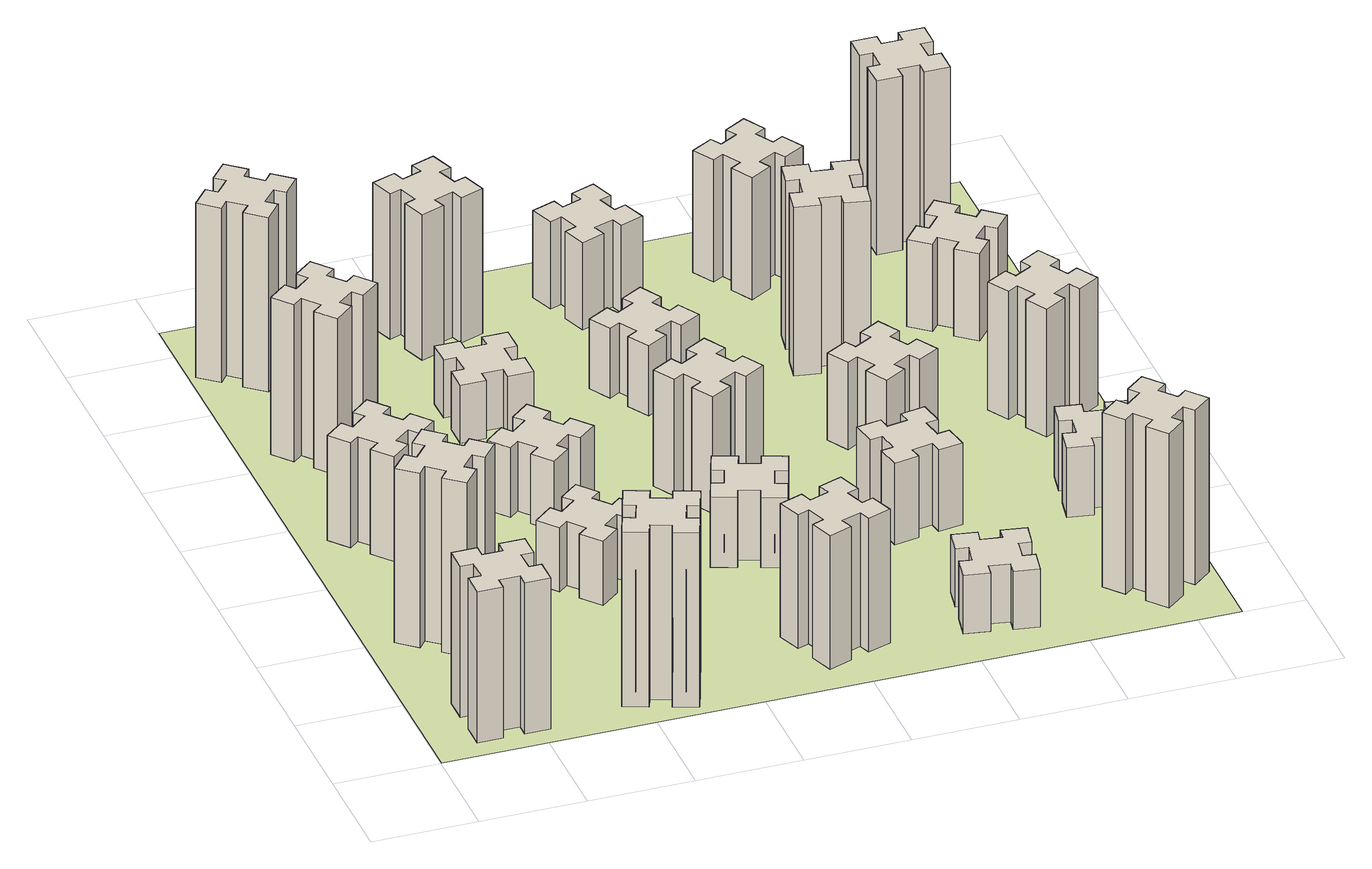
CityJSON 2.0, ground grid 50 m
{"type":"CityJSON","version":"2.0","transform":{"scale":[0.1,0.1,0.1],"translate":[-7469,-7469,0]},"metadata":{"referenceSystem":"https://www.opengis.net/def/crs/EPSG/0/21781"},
"CityObjects":{
"building1":{"type":"Building","attributes":{"class":"1000","function":"1000","usage":"1000","yearOfConstruction":2016,"roofType":"1000","measuredHeight":78,"storeysAboveGround":30,"storeysBelowGround":0},"geometry":[{"type":"Solid","lod":"1","boundaries":[[[[0,1,2,3,4,5,6,7,8,9,10,11,12,13,14,15,16,17,18,19]],[[17,16,20,21]],[[16,15,22,20]],[[15,14,23,22]],[[14,13,24,23]],[[13,12,25,24]],[[12,11,26,25]],[[11,10,27,26]],[[10,9,28,27]],[[9,8,29,28]],[[8,7,30,29]],[[7,6,31,30]],[[6,5,32,31]],[[5,4,33,32]],[[4,3,34,33]],[[3,2,35,34]],[[2,1,36,35]],[[1,0,37,36]],[[0,19,38,37]],[[19,18,39,38]],[[18,17,21,39]],[[24,25,26,27,28,29,30,31,32,33,34,35,36,37,38,39,21,20,22,23]]]]}]},
"building2":{"type":"Building","attributes":{"class":"1000","function":"1000","usage":"1000","yearOfConstruction":2016,"roofType":"1000","measuredHeight":90,"storeysAboveGround":30,"storeysBelowGround":0},"geometry":[{"type":"Solid","lod":"1","boundaries":[[[[40,41,42,43,44,45,46,47,48,49,50,51,52,53,54,55,56,57,58,59]],[[57,56,60,61]],[[56,55,62,60]],[[55,54,63,62]],[[54,53,64,63]],[[53,52,65,64]],[[52,51,66,65]],[[51,50,67,66]],[[50,49,68,67]],[[49,48,69,68]],[[48,47,70,69]],[[47,46,71,70]],[[46,45,72,71]],[[45,44,73,72]],[[44,43,74,73]],[[43,42,75,74]],[[42,41,76,75]],[[41,40,77,76]],[[40,59,78,77]],[[59,58,79,78]],[[58,57,61,79]],[[64,65,66,67,68,69,70,71,72,73,74,75,76,77,78,79,61,60,62,63]]]]}]},
"building3":{"type":"Building","attributes":{"class":"1000","function":"1000","usage":"1000","yearOfConstruction":2016,"roofType":"1000","measuredHeight":54,"storeysAboveGround":30,"storeysBelowGround":0},"geometry":[{"type":"Solid","lod":"1","boundaries":[[[[80,81,82,83,84,85,86,87,88,89,90,91,92,93,94,95,96,97,98,99]],[[97,96,100,101]],[[96,95,102,100]],[[95,94,103,102]],[[94,93,104,103]],[[93,92,105,104]],[[92,91,106,105]],[[91,90,107,106]],[[90,89,108,107]],[[89,88,109,108]],[[88,87,110,109]],[[87,86,111,110]],[[86,85,112,111]],[[85,84,113,112]],[[84,83,114,113]],[[83,82,115,114]],[[82,81,116,115]],[[81,80,117,116]],[[80,99,118,117]],[[99,98,119,118]],[[98,97,101,119]],[[104,105,106,107,108,109,110,111,112,113,114,115,116,117,118,119,101,100,102,103]]]]}]},
"building4":{"type":"Building","attributes":{"class":"1000","function":"1000","usage":"1000","yearOfConstruction":2016,"roofType":"1000","measuredHeight":81,"storeysAboveGround":30,"storeysBelowGround":0},"geometry":[{"type":"Solid","lod":"1","boundaries":[[[[120,121,122,123,124,125,126,127,128,129,130,131,132,133,134,135,136,137,138,139]],[[137,136,140,141]],[[136,135,142,140]],[[135,134,143,142]],[[134,133,144,143]],[[133,132,145,144]],[[132,131,146,145]],[[131,130,147,146]],[[130,129,148,147]],[[129,128,149,148]],[[128,127,150,149]],[[127,126,151,150]],[[126,125,152,151]],[[125,124,153,152]],[[124,123,154,153]],[[123,122,155,154]],[[122,121,156,155]],[[121,120,157,156]],[[120,139,158,157]],[[139,138,159,158]],[[138,137,141,159]],[[144,145,146,147,148,149,150,151,152,153,154,155,156,157,158,159,141,140,142,143]]]]}]},
"building5":{"type":"Building","attributes":{"class":"1000","function":"1000","usage":"1000","yearOfConstruction":2016,"roofType":"1000","measuredHeight":90,"storeysAboveGround":30,"storeysBelowGround":0},"geometry":[{"type":"Solid","lod":"1","boundaries":[[[[160,161,162,163,164,165,166,167,168,169,170,171,172,173,174,175,176,177,178,179]],[[177,176,180,181]],[[176,175,182,180]],[[175,174,183,182]],[[174,173,184,183]],[[173,172,185,184]],[[172,171,186,185]],[[171,170,187,186]],[[170,169,188,187]],[[169,168,189,188]],[[168,167,190,189]],[[167,166,191,190]],[[166,165,192,191]],[[165,164,193,192]],[[164,163,194,193]],[[163,162,195,194]],[[162,161,196,195]],[[161,160,197,196]],[[160,179,198,197]],[[179,178,199,198]],[[178,177,181,199]],[[184,185,186,187,188,189,190,191,192,193,194,195,196,197,198,199,181,180,182,183]]]]}]},
"building6":{"type":"Building","attributes":{"class":"1000","function":"1000","usage":"1000","yearOfConstruction":2016,"roofType":"1000","measuredHeight":90,"storeysAboveGround":30,"storeysBelowGround":0},"geometry":[{"type":"Solid","lod":"1","boundaries":[[[[200,201,202,203,204,205,206,207,208,209,210,211,212,213,214,215,216,217,218,219]],[[217,216,220,221]],[[216,215,222,220]],[[215,214,223,222]],[[214,213,224,223]],[[213,212,225,224]],[[212,211,226,225]],[[211,210,227,226]],[[210,209,228,227]],[[209,208,229,228]],[[208,207,230,229]],[[207,206,231,230]],[[206,205,232,231]],[[205,204,233,232]],[[204,203,234,233]],[[203,202,235,234]],[[202,201,236,235]],[[201,200,237,236]],[[200,219,238,237]],[[219,218,239,238]],[[218,217,221,239]],[[224,225,226,227,228,229,230,231,232,233,234,235,236,237,238,239,221,220,222,223]]]]}]},
"building7":{"type":"Building","attributes":{"class":"1000","function":"1000","usage":"1000","yearOfConstruction":2016,"roofType":"1000","measuredHeight":33,"storeysAboveGround":30,"storeysBelowGround":0},"geometry":[{"type":"Solid","lod":"1","boundaries":[[[[240,241,242,243,244,245,246,247,248,249,250,251,252,253,254,255,256,257,258,259]],[[257,256,260,261]],[[256,255,262,260]],[[255,254,263,262]],[[254,253,264,263]],[[253,252,265,264]],[[252,251,266,265]],[[251,250,267,266]],[[250,249,268,267]],[[249,248,269,268]],[[248,247,270,269]],[[247,246,271,270]],[[246,245,272,271]],[[245,244,273,272]],[[244,243,274,273]],[[243,242,275,274]],[[242,241,276,275]],[[241,240,277,276]],[[240,259,278,277]],[[259,258,279,278]],[[258,257,261,279]],[[264,265,266,267,268,269,270,271,272,273,274,275,276,277,278,279,261,260,262,263]]]]}]},
"building8":{"type":"Building","attributes":{"class":"1000","function":"1000","usage":"1000","yearOfConstruction":2016,"roofType":"1000","measuredHeight":36,"storeysAboveGround":30,"storeysBelowGround":0},"geometry":[{"type":"Solid","lod":"1","boundaries":[[[[280,281,282,283,284,285,286,287,288,289,290,291,292,293,294,295,296,297,298,299]],[[297,296,300,301]],[[296,295,302,300]],[[295,294,303,302]],[[294,293,304,303]],[[293,292,305,304]],[[292,291,306,305]],[[291,290,307,306]],[[290,289,308,307]],[[289,288,309,308]],[[288,287,310,309]],[[287,286,311,310]],[[286,285,312,311]],[[285,284,313,312]],[[284,283,314,313]],[[283,282,315,314]],[[282,281,316,315]],[[281,280,317,316]],[[280,299,318,317]],[[299,298,319,318]],[[298,297,301,319]],[[304,305,306,307,308,309,310,311,312,313,314,315,316,317,318,319,301,300,302,303]]]]}]},
"building9":{"type":"Building","attributes":{"class":"1000","function":"1000","usage":"1000","yearOfConstruction":2016,"roofType":"1000","measuredHeight":30,"storeysAboveGround":30,"storeysBelowGround":0},"geometry":[{"type":"Solid","lod":"1","boundaries":[[[[320,321,322,323,324,325,326,327,328,329,330,331,332,333,334,335,336,337,338,339]],[[337,336,340,341]],[[336,335,342,340]],[[335,334,343,342]],[[334,333,344,343]],[[333,332,345,344]],[[332,331,346,345]],[[331,330,347,346]],[[330,329,348,347]],[[329,328,349,348]],[[328,327,350,349]],[[327,326,351,350]],[[326,325,352,351]],[[325,324,353,352]],[[324,323,354,353]],[[323,322,355,354]],[[322,321,356,355]],[[321,320,357,356]],[[320,339,358,357]],[[339,338,359,358]],[[338,337,341,359]],[[344,345,346,347,348,349,350,351,352,353,354,355,356,357,358,359,341,340,342,343]]]]}]},
"building10":{"type":"Building","attributes":{"class":"1000","function":"1000","usage":"1000","yearOfConstruction":2016,"roofType":"1000","measuredHeight":69,"storeysAboveGround":30,"storeysBelowGround":0},"geometry":[{"type":"Solid","lod":"1","boundaries":[[[[360,361,362,363,364,365,366,367,368,369,370,371,372,373,374,375,376,377,378,379]],[[377,376,380,381]],[[376,375,382,380]],[[375,374,383,382]],[[374,373,384,383]],[[373,372,385,384]],[[372,371,386,385]],[[371,370,387,386]],[[370,369,388,387]],[[369,368,389,388]],[[368,367,390,389]],[[367,366,391,390]],[[366,365,392,391]],[[365,364,393,392]],[[364,363,394,393]],[[363,362,395,394]],[[362,361,396,395]],[[361,360,397,396]],[[360,379,398,397]],[[379,378,399,398]],[[378,377,381,399]],[[384,385,386,387,388,389,390,391,392,393,394,395,396,397,398,399,381,380,382,383]]]]}]},
"building11":{"type":"Building","attributes":{"class":"1000","function":"1000","usage":"1000","yearOfConstruction":2016,"roofType":"1000","measuredHeight":75,"storeysAboveGround":30,"storeysBelowGround":0},"geometry":[{"type":"Solid","lod":"1","boundaries":[[[[400,401,402,403,404,405,406,407,408,409,410,411,412,413,414,415,416,417,418,419]],[[417,416,420,421]],[[416,415,422,420]],[[415,414,423,422]],[[414,413,424,423]],[[413,412,425,424]],[[412,411,426,425]],[[411,410,427,426]],[[410,409,428,427]],[[409,408,429,428]],[[408,407,430,429]],[[407,406,431,430]],[[406,405,432,431]],[[405,404,433,432]],[[404,403,434,433]],[[403,402,435,434]],[[402,401,436,435]],[[401,400,437,436]],[[400,419,438,437]],[[419,418,439,438]],[[418,417,421,439]],[[424,425,426,427,428,429,430,431,432,433,434,435,436,437,438,439,421,420,422,423]]]]}]},
"building12":{"type":"Building","attributes":{"class":"1000","function":"1000","usage":"1000","yearOfConstruction":2016,"roofType":"1000","measuredHeight":36,"storeysAboveGround":30,"storeysBelowGround":0},"geometry":[{"type":"Solid","lod":"1","boundaries":[[[[440,441,442,443,444,445,446,447,448,449,450,451,452,453,454,455,456,457,458,459]],[[457,456,460,461]],[[456,455,462,460]],[[455,454,463,462]],[[454,453,464,463]],[[453,452,465,464]],[[452,451,466,465]],[[451,450,467,466]],[[450,449,468,467]],[[449,448,469,468]],[[448,447,470,469]],[[447,446,471,470]],[[446,445,472,471]],[[445,444,473,472]],[[444,443,474,473]],[[443,442,475,474]],[[442,441,476,475]],[[441,440,477,476]],[[440,459,478,477]],[[459,458,479,478]],[[458,457,461,479]],[[464,465,466,467,468,469,470,471,472,473,474,475,476,477,478,479,461,460,462,463]]]]}]},
"building13":{"type":"Building","attributes":{"class":"1000","function":"1000","usage":"1000","yearOfConstruction":2016,"roofType":"1000","measuredHeight":60,"storeysAboveGround":30,"storeysBelowGround":0},"geometry":[{"type":"Solid","lod":"1","boundaries":[[[[480,481,482,483,484,485,486,487,488,489,490,491,492,493,494,495,496,497,498,499]],[[497,496,500,501]],[[496,495,502,500]],[[495,494,503,502]],[[494,493,504,503]],[[493,492,505,504]],[[492,491,506,505]],[[491,490,507,506]],[[490,489,508,507]],[[489,488,509,508]],[[488,487,510,509]],[[487,486,511,510]],[[486,485,512,511]],[[485,484,513,512]],[[484,483,514,513]],[[483,482,515,514]],[[482,481,516,515]],[[481,480,517,516]],[[480,499,518,517]],[[499,498,519,518]],[[498,497,501,519]],[[504,505,506,507,508,509,510,511,512,513,514,515,516,517,518,519,501,500,502,503]]]]}]},
"building14":{"type":"Building","attributes":{"class":"1000","function":"1000","usage":"1000","yearOfConstruction":2016,"roofType":"1000","measuredHeight":36,"storeysAboveGround":30,"storeysBelowGround":0},"geometry":[{"type":"Solid","lod":"1","boundaries":[[[[520,521,522,523,524,525,526,527,528,529,530,531,532,533,534,535,536,537,538,539]],[[537,536,540,541]],[[536,535,542,540]],[[535,534,543,542]],[[534,533,544,543]],[[533,532,545,544]],[[532,531,546,545]],[[531,530,547,546]],[[530,529,548,547]],[[529,528,549,548]],[[528,527,550,549]],[[527,526,551,550]],[[526,525,552,551]],[[525,524,553,552]],[[524,523,554,553]],[[523,522,555,554]],[[522,521,556,555]],[[521,520,557,556]],[[520,539,558,557]],[[539,538,559,558]],[[538,537,541,559]],[[544,545,546,547,548,549,550,551,552,553,554,555,556,557,558,559,541,540,542,543]]]]}]},
"building15":{"type":"Building","attributes":{"class":"1000","function":"1000","usage":"1000","yearOfConstruction":2016,"roofType":"1000","measuredHeight":30,"storeysAboveGround":30,"storeysBelowGround":0},"geometry":[{"type":"Solid","lod":"1","boundaries":[[[[560,561,562,563,564,565,566,567,568,569,570,571,572,573,574,575,576,577,578,579]],[[577,576,580,581]],[[576,575,582,580]],[[575,574,583,582]],[[574,573,584,583]],[[573,572,585,584]],[[572,571,586,585]],[[571,570,587,586]],[[570,569,588,587]],[[569,568,589,588]],[[568,567,590,589]],[[567,566,591,590]],[[566,565,592,591]],[[565,564,593,592]],[[564,563,594,593]],[[563,562,595,594]],[[562,561,596,595]],[[561,560,597,596]],[[560,579,598,597]],[[579,578,599,598]],[[578,577,581,599]],[[584,585,586,587,588,589,590,591,592,593,594,595,596,597,598,599,581,580,582,583]]]]}]},
"building16":{"type":"Building","attributes":{"class":"1000","function":"1000","usage":"1000","yearOfConstruction":2016,"roofType":"1000","measuredHeight":45,"storeysAboveGround":30,"storeysBelowGround":0},"geometry":[{"type":"Solid","lod":"1","boundaries":[[[[600,601,602,603,604,605,606,607,608,609,610,611,612,613,614,615,616,617,618,619]],[[617,616,620,621]],[[616,615,622,620]],[[615,614,623,622]],[[614,613,624,623]],[[613,612,625,624]],[[612,611,626,625]],[[611,610,627,626]],[[610,609,628,627]],[[609,608,629,628]],[[608,607,630,629]],[[607,606,631,630]],[[606,605,632,631]],[[605,604,633,632]],[[604,603,634,633]],[[603,602,635,634]],[[602,601,636,635]],[[601,600,637,636]],[[600,619,638,637]],[[619,618,639,638]],[[618,617,621,639]],[[624,625,626,627,628,629,630,631,632,633,634,635,636,637,638,639,621,620,622,623]]]]}]},
"building17":{"type":"Building","attributes":{"class":"1000","function":"1000","usage":"1000","yearOfConstruction":2016,"roofType":"1000","measuredHeight":42,"storeysAboveGround":30,"storeysBelowGround":0},"geometry":[{"type":"Solid","lod":"1","boundaries":[[[[640,641,642,643,644,645,646,647,648,649,650,651,652,653,654,655,656,657,658,659]],[[657,656,660,661]],[[656,655,662,660]],[[655,654,663,662]],[[654,653,664,663]],[[653,652,665,664]],[[652,651,666,665]],[[651,650,667,666]],[[650,649,668,667]],[[649,648,669,668]],[[648,647,670,669]],[[647,646,671,670]],[[646,645,672,671]],[[645,644,673,672]],[[644,643,674,673]],[[643,642,675,674]],[[642,641,676,675]],[[641,640,677,676]],[[640,659,678,677]],[[659,658,679,678]],[[658,657,661,679]],[[664,665,666,667,668,669,670,671,672,673,674,675,676,677,678,679,661,660,662,663]]]]}]},
"building18":{"type":"Building","attributes":{"class":"1000","function":"1000","usage":"1000","yearOfConstruction":2016,"roofType":"1000","measuredHeight":45,"storeysAboveGround":30,"storeysBelowGround":0},"geometry":[{"type":"Solid","lod":"1","boundaries":[[[[680,681,682,683,684,685,686,687,688,689,690,691,692,693,694,695,696,697,698,699]],[[697,696,700,701]],[[696,695,702,700]],[[695,694,703,702]],[[694,693,704,703]],[[693,692,705,704]],[[692,691,706,705]],[[691,690,707,706]],[[690,689,708,707]],[[689,688,709,708]],[[688,687,710,709]],[[687,686,711,710]],[[686,685,712,711]],[[685,684,713,712]],[[684,683,714,713]],[[683,682,715,714]],[[682,681,716,715]],[[681,680,717,716]],[[680,699,718,717]],[[699,698,719,718]],[[698,697,701,719]],[[704,705,706,707,708,709,710,711,712,713,714,715,716,717,718,719,701,700,702,703]]]]}]},
"building19":{"type":"Building","attributes":{"class":"1000","function":"1000","usage":"1000","yearOfConstruction":2016,"roofType":"1000","measuredHeight":87,"storeysAboveGround":30,"storeysBelowGround":0},"geometry":[{"type":"Solid","lod":"1","boundaries":[[[[720,721,722,723,724,725,726,727,728,729,730,731,732,733,734,735,736,737,738,739]],[[737,736,740,741]],[[736,735,742,740]],[[735,734,743,742]],[[734,733,744,743]],[[733,732,745,744]],[[732,731,746,745]],[[731,730,747,746]],[[730,729,748,747]],[[729,728,749,748]],[[728,727,750,749]],[[727,726,751,750]],[[726,725,752,751]],[[725,724,753,752]],[[724,723,754,753]],[[723,722,755,754]],[[722,721,756,755]],[[721,720,757,756]],[[720,739,758,757]],[[739,738,759,758]],[[738,737,741,759]],[[744,745,746,747,748,749,750,751,752,753,754,755,756,757,758,759,741,740,742,743]]]]}]},
"building20":{"type":"Building","attributes":{"class":"1000","function":"1000","usage":"1000","yearOfConstruction":2016,"roofType":"1000","measuredHeight":90,"storeysAboveGround":30,"storeysBelowGround":0},"geometry":[{"type":"Solid","lod":"1","boundaries":[[[[760,761,762,763,764,765,766,767,768,769,770,771,772,773,774,775,776,777,778,779]],[[777,776,780,781]],[[776,775,782,780]],[[775,774,783,782]],[[774,773,784,783]],[[773,772,785,784]],[[772,771,786,785]],[[771,770,787,786]],[[770,769,788,787]],[[769,768,789,788]],[[768,767,790,789]],[[767,766,791,790]],[[766,765,792,791]],[[765,764,793,792]],[[764,763,794,793]],[[763,762,795,794]],[[762,761,796,795]],[[761,760,797,796]],[[760,779,798,797]],[[779,778,799,798]],[[778,777,781,799]],[[784,785,786,787,788,789,790,791,792,793,794,795,796,797,798,799,781,780,782,783]]]]}]},
"building21":{"type":"Building","attributes":{"class":"1000","function":"1000","usage":"1000","yearOfConstruction":2016,"roofType":"1000","measuredHeight":63,"storeysAboveGround":30,"storeysBelowGround":0},"geometry":[{"type":"Solid","lod":"1","boundaries":[[[[800,801,802,803,804,805,806,807,808,809,810,811,812,813,814,815,816,817,818,819]],[[817,816,820,821]],[[816,815,822,820]],[[815,814,823,822]],[[814,813,824,823]],[[813,812,825,824]],[[812,811,826,825]],[[811,810,827,826]],[[810,809,828,827]],[[809,808,829,828]],[[808,807,830,829]],[[807,806,831,830]],[[806,805,832,831]],[[805,804,833,832]],[[804,803,834,833]],[[803,802,835,834]],[[802,801,836,835]],[[801,800,837,836]],[[800,819,838,837]],[[819,818,839,838]],[[818,817,821,839]],[[824,825,826,827,828,829,830,831,832,833,834,835,836,837,838,839,821,820,822,823]]]]}]},
"building22":{"type":"Building","attributes":{"class":"1000","function":"1000","usage":"1000","yearOfConstruction":2016,"roofType":"1000","measuredHeight":36,"storeysAboveGround":30,"storeysBelowGround":0},"geometry":[{"type":"Solid","lod":"1","boundaries":[[[[840,841,842,843,844,845,846,847,848,849,850,851,852,853,854,855,856,857,858,859]],[[857,856,860,861]],[[856,855,862,860]],[[855,854,863,862]],[[854,853,864,863]],[[853,852,865,864]],[[852,851,866,865]],[[851,850,867,866]],[[850,849,868,867]],[[849,848,869,868]],[[848,847,870,869]],[[847,846,871,870]],[[846,845,872,871]],[[845,844,873,872]],[[844,843,874,873]],[[843,842,875,874]],[[842,841,876,875]],[[841,840,877,876]],[[840,859,878,877]],[[859,858,879,878]],[[858,857,861,879]],[[864,865,866,867,868,869,870,871,872,873,874,875,876,877,878,879,861,860,862,863]]]]}]},
"building23":{"type":"Building","attributes":{"class":"1000","function":"1000","usage":"1000","yearOfConstruction":2016,"roofType":"1000","measuredHeight":66,"storeysAboveGround":30,"storeysBelowGround":0},"geometry":[{"type":"Solid","lod":"1","boundaries":[[[[880,881,882,883,884,885,886,887,888,889,890,891,892,893,894,895,896,897,898,899]],[[897,896,900,901]],[[896,895,902,900]],[[895,894,903,902]],[[894,893,904,903]],[[893,892,905,904]],[[892,891,906,905]],[[891,890,907,906]],[[890,889,908,907]],[[889,888,909,908]],[[888,887,910,909]],[[887,886,911,910]],[[886,885,912,911]],[[885,884,913,912]],[[884,883,914,913]],[[883,882,915,914]],[[882,881,916,915]],[[881,880,917,916]],[[880,899,918,917]],[[899,898,919,918]],[[898,897,901,919]],[[904,905,906,907,908,909,910,911,912,913,914,915,916,917,918,919,901,900,902,903]]]]}]},
"building24":{"type":"Building","attributes":{"class":"1000","function":"1000","usage":"1000","yearOfConstruction":2016,"roofType":"1000","measuredHeight":45,"storeysAboveGround":30,"storeysBelowGround":0},"geometry":[{"type":"Solid","lod":"1","boundaries":[[[[920,921,922,923,924,925,926,927,928,929,930,931,932,933,934,935,936,937,938,939]],[[937,936,940,941]],[[936,935,942,940]],[[935,934,943,942]],[[934,933,944,943]],[[933,932,945,944]],[[932,931,946,945]],[[931,930,947,946]],[[930,929,948,947]],[[929,928,949,948]],[[928,927,950,949]],[[927,926,951,950]],[[926,925,952,951]],[[925,924,953,952]],[[924,923,954,953]],[[923,922,955,954]],[[922,921,956,955]],[[921,920,957,956]],[[920,939,958,957]],[[939,938,959,958]],[[938,937,941,959]],[[944,945,946,947,948,949,950,951,952,953,954,955,956,957,958,959,941,940,942,943]]]]}]},
"building25":{"type":"Building","attributes":{"class":"1000","function":"1000","usage":"1000","yearOfConstruction":2016,"roofType":"1000","measuredHeight":90,"storeysAboveGround":30,"storeysBelowGround":0},"geometry":[{"type":"Solid","lod":"1","boundaries":[[[[960,961,962,963,964,965,966,967,968,969,970,971,972,973,974,975,976,977,978,979]],[[977,976,980,981]],[[976,975,982,980]],[[975,974,983,982]],[[974,973,984,983]],[[973,972,985,984]],[[972,971,986,985]],[[971,970,987,986]],[[970,969,988,987]],[[969,968,989,988]],[[968,967,990,989]],[[967,966,991,990]],[[966,965,992,991]],[[965,964,993,992]],[[964,963,994,993]],[[963,962,995,994]],[[962,961,996,995]],[[961,960,997,996]],[[960,979,998,997]],[[979,978,999,998]],[[978,977,981,999]],[[984,985,986,987,988,989,990,991,992,993,994,995,996,997,998,999,981,980,982,983]]]]}]},
"landuse1":{"type":"LandUse","attributes":{"name":"plot1","function":"1010"},"geometry":[{"type":"MultiSurface","lod":"1","boundaries":[[[1000,1001,1002,1003]]]}]}
},
"vertices":[
[265,325,0],[265,225,0],[205,225,0],[205,105,0],[325,105,0],[325,165,0],[425,165,0],[425,105,0],[545,105,0],[545,225,0],[485,225,0],[485,325,0],[545,325,0],[545,445,0],[425,445,0],[425,385,0],[325,385,0],[325,445,0],[205,445,0],[205,325,0],[325,385,780],[325,445,780],[425,385,780],[425,445,780],[545,445,780],[545,325,780],[485,325,780],[485,225,780],[545,225,780],[545,105,780],[425,105,780],[425,165,780],[325,165,780],[325,105,780],[205,105,780],[205,225,780],[265,225,780],[265,325,780],[205,325,780],[205,445,780],
[484,1067,0],[408,1132,0],[446,1178,0],[354,1255,0],[277,1163,0],[323,1124,0],[259,1048,0],[213,1086,0],[136,994,0],[228,917,0],[266,963,0],[343,899,0],[304,853,0],[396,776,0],[473,868,0],[427,906,0],[492,983,0],[538,944,0],[615,1036,0],[523,1113,0],[492,983,900],[538,944,900],[427,906,900],[473,868,900],[396,776,900],[304,853,900],[343,899,900],[266,963,900],[228,917,900],[136,994,900],[213,1086,900],[259,1048,900],[323,1124,900],[277,1163,900],[354,1255,900],[446,1178,900],[408,1132,900],[484,1067,900],[523,1113,900],[615,1036,900],
[492,1888,0],[427,1964,0],[473,2003,0],[396,2095,0],[304,2018,0],[343,1972,0],[266,1907,0],[228,1953,0],[136,1876,0],[213,1784,0],[259,1823,0],[323,1746,0],[277,1708,0],[354,1616,0],[446,1693,0],[408,1739,0],[484,1803,0],[523,1757,0],[615,1834,0],[538,1926,0],[484,1803,540],[523,1757,540],[408,1739,540],[446,1693,540],[354,1616,540],[277,1708,540],[323,1746,540],[259,1823,540],[213,1784,540],[136,1876,540],[228,1953,540],[266,1907,540],[343,1972,540],[304,2018,540],[396,2095,540],[473,2003,540],[427,1964,540],[492,1888,540],[538,1926,540],[615,1834,540],
[343,2712,0],[266,2647,0],[228,2693,0],[136,2616,0],[213,2524,0],[259,2563,0],[323,2486,0],[277,2448,0],[354,2356,0],[446,2433,0],[408,2479,0],[484,2543,0],[523,2497,0],[615,2574,0],[538,2666,0],[492,2628,0],[427,2704,0],[473,2743,0],[396,2835,0],[304,2758,0],[427,2704,810],[473,2743,810],[492,2628,810],[538,2666,810],[615,2574,810],[523,2497,810],[484,2543,810],[408,2479,810],[446,2433,810],[354,2356,810],[277,2448,810],[323,2486,810],[259,2563,810],[213,2524,810],[136,2616,810],[228,2693,810],[266,2647,810],[343,2712,810],[304,2758,810],[396,2835,810],
[1029,360,0],[995,266,0],[939,287,0],[897,174,0],[1010,133,0],[1031,189,0],[1125,155,0],[1104,99,0],[1217,57,0],[1258,170,0],[1202,191,0],[1236,285,0],[1292,264,0],[1333,377,0],[1220,418,0],[1200,362,0],[1106,396,0],[1127,452,0],[1014,493,0],[973,380,0],[1106,396,900],[1127,452,900],[1200,362,900],[1220,418,900],[1333,377,900],[1292,264,900],[1236,285,900],[1202,191,900],[1258,170,900],[1217,57,900],[1104,99,900],[1125,155,900],[1031,189,900],[1010,133,900],[897,174,900],[939,287,900],[995,266,900],[1029,360,900],[973,380,900],[1014,493,900],
[384,3387,0],[308,3452,0],[346,3498,0],[254,3575,0],[177,3483,0],[223,3444,0],[159,3368,0],[113,3406,0],[36,3314,0],[128,3237,0],[166,3283,0],[243,3219,0],[204,3173,0],[296,3096,0],[373,3188,0],[327,3226,0],[392,3303,0],[438,3264,0],[515,3356,0],[423,3433,0],[392,3303,900],[438,3264,900],[327,3226,900],[373,3188,900],[296,3096,900],[204,3173,900],[243,3219,900],[166,3283,900],[128,3237,900],[36,3314,900],[113,3406,900],[159,3368,900],[223,3444,900],[177,3483,900],[254,3575,900],[346,3498,900],[308,3452,900],[384,3387,900],[423,3433,900],[515,3356,900],
[1083,1332,0],[1006,1267,0],[968,1313,0],[876,1236,0],[953,1144,0],[999,1183,0],[1063,1106,0],[1017,1068,0],[1094,976,0],[1186,1053,0],[1148,1099,0],[1224,1163,0],[1263,1117,0],[1355,1194,0],[1278,1286,0],[1232,1248,0],[1167,1324,0],[1213,1363,0],[1136,1455,0],[1044,1378,0],[1167,1324,330],[1213,1363,330],[1232,1248,330],[1278,1286,330],[1355,1194,330],[1263,1117,330],[1224,1163,330],[1148,1099,330],[1186,1053,330],[1094,976,330],[1017,1068,330],[1063,1106,330],[999,1183,330],[953,1144,330],[876,1236,330],[968,1313,330],[1006,1267,330],[1083,1332,330],[1044,1378,330],[1136,1455,330],
[1232,1888,0],[1167,1964,0],[1213,2003,0],[1136,2095,0],[1044,2018,0],[1083,1972,0],[1006,1907,0],[968,1953,0],[876,1876,0],[953,1784,0],[999,1823,0],[1063,1746,0],[1017,1708,0],[1094,1616,0],[1186,1693,0],[1148,1739,0],[1224,1803,0],[1263,1757,0],[1355,1834,0],[1278,1926,0],[1224,1803,360],[1263,1757,360],[1148,1739,360],[1186,1693,360],[1094,1616,360],[1017,1708,360],[1063,1746,360],[999,1823,360],[953,1784,360],[876,1876,360],[968,1953,360],[1006,1907,360],[1083,1972,360],[1044,2018,360],[1136,2095,360],[1213,2003,360],[1167,1964,360],[1232,1888,360],[1278,1926,360],[1355,1834,360],
[1225,2545,0],[1225,2645,0],[1285,2645,0],[1285,2765,0],[1165,2765,0],[1165,2705,0],[1065,2705,0],[1065,2765,0],[945,2765,0],[945,2645,0],[1005,2645,0],[1005,2545,0],[945,2545,0],[945,2425,0],[1065,2425,0],[1065,2485,0],[1165,2485,0],[1165,2425,0],[1285,2425,0],[1285,2545,0],[1165,2485,300],[1165,2425,300],[1065,2485,300],[1065,2425,300],[945,2425,300],[945,2545,300],[1005,2545,300],[1005,2645,300],[945,2645,300],[945,2765,300],[1065,2765,300],[1065,2705,300],[1165,2705,300],[1165,2765,300],[1285,2765,300],[1285,2645,300],[1225,2645,300],[1225,2545,300],[1285,2545,300],[1285,2425,300],
[1965,496,0],[1871,462,0],[1850,518,0],[1737,477,0],[1779,364,0],[1835,385,0],[1869,291,0],[1813,270,0],[1854,157,0],[1967,199,0],[1946,255,0],[2040,289,0],[2060,233,0],[2173,274,0],[2132,387,0],[2076,366,0],[2042,460,0],[2098,480,0],[2057,593,0],[1944,552,0],[2042,460,690],[2098,480,690],[2076,366,690],[2132,387,690],[2173,274,690],[2060,233,690],[2040,289,690],[1946,255,690],[1967,199,690],[1854,157,690],[1813,270,690],[1869,291,690],[1835,385,690],[1779,364,690],[1737,477,690],[1850,518,690],[1871,462,690],[1965,496,690],[1944,552,690],[2057,593,690],
[1125,3456,0],[1031,3422,0],[1010,3478,0],[897,3437,0],[939,3324,0],[995,3345,0],[1029,3251,0],[973,3230,0],[1014,3117,0],[1127,3159,0],[1106,3215,0],[1200,3249,0],[1220,3193,0],[1333,3234,0],[1292,3347,0],[1236,3326,0],[1202,3420,0],[1258,3440,0],[1217,3553,0],[1104,3512,0],[1202,3420,750],[1258,3440,750],[1236,3326,750],[1292,3347,750],[1333,3234,750],[1220,3193,750],[1200,3249,750],[1106,3215,750],[1127,3159,750],[1014,3117,750],[973,3230,750],[1029,3251,750],[995,3345,750],[939,3324,750],[897,3437,750],[1010,3478,750],[1031,3422,750],[1125,3456,750],[1104,3512,750],[1217,3553,750],
[1771,1129,0],[1865,1095,0],[1844,1039,0],[1957,997,0],[1998,1110,0],[1942,1131,0],[1976,1225,0],[2032,1204,0],[2073,1317,0],[1960,1358,0],[1940,1302,0],[1846,1336,0],[1867,1392,0],[1754,1433,0],[1713,1320,0],[1769,1300,0],[1735,1206,0],[1679,1227,0],[1637,1114,0],[1750,1073,0],[1735,1206,360],[1679,1227,360],[1769,1300,360],[1713,1320,360],[1754,1433,360],[1867,1392,360],[1846,1336,360],[1940,1302,360],[1960,1358,360],[2073,1317,360],[2032,1204,360],[1976,1225,360],[1942,1131,360],[1998,1110,360],[1957,997,360],[1844,1039,360],[1865,1095,360],[1771,1129,360],[1750,1073,360],[1637,1114,360],
[1976,1767,0],[1926,1854,0],[1978,1884,0],[1918,1988,0],[1814,1928,0],[1844,1876,0],[1757,1826,0],[1727,1878,0],[1623,1818,0],[1683,1714,0],[1735,1744,0],[1785,1657,0],[1733,1627,0],[1793,1523,0],[1897,1583,0],[1867,1635,0],[1954,1685,0],[1984,1633,0],[2088,1693,0],[2028,1797,0],[1954,1685,600],[1984,1633,600],[1867,1635,600],[1897,1583,600],[1793,1523,600],[1733,1627,600],[1785,1657,600],[1735,1744,600],[1683,1714,600],[1623,1818,600],[1727,1878,600],[1757,1826,600],[1844,1876,600],[1814,1928,600],[1918,1988,600],[1978,1884,600],[1926,1854,600],[1976,1767,600],[2028,1797,600],[2088,1693,600],
[1976,2607,0],[1926,2694,0],[1978,2724,0],[1918,2828,0],[1814,2768,0],[1844,2716,0],[1757,2666,0],[1727,2718,0],[1623,2658,0],[1683,2554,0],[1735,2584,0],[1785,2497,0],[1733,2467,0],[1793,2363,0],[1897,2423,0],[1867,2475,0],[1954,2525,0],[1984,2473,0],[2088,2533,0],[2028,2637,0],[1954,2525,360],[1984,2473,360],[1867,2475,360],[1897,2423,360],[1793,2363,360],[1733,2467,360],[1785,2497,360],[1735,2584,360],[1683,2554,360],[1623,2658,360],[1727,2718,360],[1757,2666,360],[1844,2716,360],[1814,2768,360],[1918,2828,360],[1978,2724,360],[1926,2694,360],[1976,2607,360],[2028,2637,360],[2088,2533,360],
[2596,444,0],[2578,345,0],[2519,356,0],[2498,237,0],[2617,217,0],[2627,276,0],[2725,258,0],[2715,199,0],[2833,178,0],[2854,297,0],[2795,307,0],[2812,405,0],[2871,395,0],[2892,513,0],[2774,534,0],[2764,475,0],[2665,492,0],[2676,551,0],[2557,572,0],[2537,454,0],[2665,492,300],[2676,551,300],[2764,475,300],[2774,534,300],[2892,513,300],[2871,395,300],[2812,405,300],[2795,307,300],[2854,297,300],[2833,178,300],[2715,199,300],[2725,258,300],[2627,276,300],[2617,217,300],[2498,237,300],[2519,356,300],[2578,345,300],[2596,444,300],[2537,454,300],[2557,572,300],
[1865,3456,0],[1771,3422,0],[1750,3478,0],[1637,3437,0],[1679,3324,0],[1735,3345,0],[1769,3251,0],[1713,3230,0],[1754,3117,0],[1867,3159,0],[1846,3215,0],[1940,3249,0],[1960,3193,0],[2073,3234,0],[2032,3347,0],[1976,3326,0],[1942,3420,0],[1998,3440,0],[1957,3553,0],[1844,3512,0],[1942,3420,450],[1998,3440,450],[1976,3326,450],[2032,3347,450],[2073,3234,450],[1960,3193,450],[1940,3249,450],[1846,3215,450],[1867,3159,450],[1754,3117,450],[1713,3230,450],[1769,3251,450],[1735,3345,450],[1679,3324,450],[1637,3437,450],[1750,3478,450],[1771,3422,450],[1865,3456,450],[1844,3512,450],[1957,3553,450],
[2625,1332,0],[2527,1315,0],[2517,1374,0],[2398,1353,0],[2419,1235,0],[2478,1245,0],[2496,1147,0],[2437,1137,0],[2457,1018,0],[2576,1039,0],[2565,1098,0],[2664,1116,0],[2674,1057,0],[2792,1077,0],[2771,1196,0],[2712,1185,0],[2695,1284,0],[2754,1294,0],[2733,1412,0],[2615,1391,0],[2695,1284,420],[2754,1294,420],[2712,1185,420],[2771,1196,420],[2792,1077,420],[2674,1057,420],[2664,1116,420],[2565,1098,420],[2576,1039,420],[2457,1018,420],[2437,1137,420],[2496,1147,420],[2478,1245,420],[2419,1235,420],[2398,1353,420],[2517,1374,420],[2527,1315,420],[2625,1332,420],[2615,1391,420],[2733,1412,420],
[2575,1844,0],[2625,1757,0],[2573,1727,0],[2633,1623,0],[2737,1683,0],[2707,1735,0],[2794,1785,0],[2824,1733,0],[2928,1793,0],[2868,1897,0],[2816,1867,0],[2766,1954,0],[2818,1984,0],[2758,2088,0],[2654,2028,0],[2684,1976,0],[2597,1926,0],[2567,1978,0],[2463,1918,0],[2523,1814,0],[2597,1926,450],[2567,1978,450],[2684,1976,450],[2654,2028,450],[2758,2088,450],[2818,1984,450],[2766,1954,450],[2816,1867,450],[2868,1897,450],[2928,1793,450],[2824,1733,450],[2794,1785,450],[2707,1735,450],[2737,1683,450],[2633,1623,450],[2573,1727,450],[2625,1757,450],[2575,1844,450],[2523,1814,450],[2463,1918,450],
[2627,2496,0],[2725,2478,0],[2715,2419,0],[2833,2398,0],[2854,2517,0],[2795,2527,0],[2812,2625,0],[2871,2615,0],[2892,2733,0],[2774,2754,0],[2764,2695,0],[2665,2712,0],[2676,2771,0],[2557,2792,0],[2537,2674,0],[2596,2664,0],[2578,2565,0],[2519,2576,0],[2498,2457,0],[2617,2437,0],[2578,2565,870],[2519,2576,870],[2596,2664,870],[2537,2674,870],[2557,2792,870],[2676,2771,870],[2665,2712,870],[2764,2695,870],[2774,2754,870],[2892,2733,870],[2871,2615,870],[2812,2625,870],[2795,2527,870],[2854,2517,870],[2833,2398,870],[2715,2419,870],[2725,2478,870],[2627,2496,870],[2617,2437,870],[2498,2457,870],
[3468,259,0],[3544,323,0],[3583,277,0],[3675,354,0],[3598,446,0],[3552,408,0],[3487,484,0],[3533,523,0],[3456,615,0],[3364,538,0],[3403,492,0],[3326,427,0],[3288,473,0],[3196,396,0],[3273,304,0],[3319,343,0],[3383,266,0],[3337,228,0],[3414,136,0],[3506,213,0],[3383,266,900],[3337,228,900],[3319,343,900],[3273,304,900],[3196,396,900],[3288,473,900],[3326,427,900],[3403,492,900],[3364,538,900],[3456,615,900],[3533,523,900],[3487,484,900],[3552,408,900],[3598,446,900],[3675,354,900],[3583,277,900],[3544,323,900],[3468,259,900],[3506,213,900],[3414,136,900],
[2716,3347,0],[2666,3434,0],[2718,3464,0],[2658,3568,0],[2554,3508,0],[2584,3456,0],[2497,3406,0],[2467,3458,0],[2363,3398,0],[2423,3294,0],[2475,3324,0],[2525,3237,0],[2473,3207,0],[2533,3103,0],[2637,3163,0],[2607,3215,0],[2694,3265,0],[2724,3213,0],[2828,3273,0],[2768,3377,0],[2694,3265,630],[2724,3213,630],[2607,3215,630],[2637,3163,630],[2533,3103,630],[2473,3207,630],[2525,3237,630],[2475,3324,630],[2423,3294,630],[2363,3398,630],[2467,3458,630],[2497,3406,630],[2584,3456,630],[2554,3508,630],[2658,3568,630],[2718,3464,630],[2666,3434,630],[2716,3347,630],[2768,3377,630],[2828,3273,630],
[3367,1016,0],[3465,998,0],[3455,939,0],[3573,918,0],[3594,1037,0],[3535,1047,0],[3552,1145,0],[3611,1135,0],[3632,1253,0],[3514,1274,0],[3504,1215,0],[3405,1232,0],[3416,1291,0],[3297,1312,0],[3277,1194,0],[3336,1184,0],[3318,1085,0],[3259,1096,0],[3238,977,0],[3357,957,0],[3318,1085,360],[3259,1096,360],[3336,1184,360],[3277,1194,360],[3297,1312,360],[3416,1291,360],[3405,1232,360],[3504,1215,360],[3514,1274,360],[3632,1253,360],[3611,1135,360],[3552,1145,360],[3535,1047,360],[3594,1037,360],[3573,918,360],[3455,939,360],[3465,998,360],[3367,1016,360],[3357,957,360],[3238,977,360],
[3556,1867,0],[3506,1954,0],[3558,1984,0],[3498,2088,0],[3394,2028,0],[3424,1976,0],[3337,1926,0],[3307,1978,0],[3203,1918,0],[3263,1814,0],[3315,1844,0],[3365,1757,0],[3313,1727,0],[3373,1623,0],[3477,1683,0],[3447,1735,0],[3534,1785,0],[3564,1733,0],[3668,1793,0],[3608,1897,0],[3534,1785,660],[3564,1733,660],[3447,1735,660],[3477,1683,660],[3373,1623,660],[3313,1727,660],[3365,1757,660],[3315,1844,660],[3263,1814,660],[3203,1918,660],[3307,1978,660],[3337,1926,660],[3424,1976,660],[3394,2028,660],[3498,2088,660],[3558,1984,660],[3506,1954,660],[3556,1867,660],[3608,1897,660],[3668,1793,660],
[3444,2747,0],[3368,2812,0],[3406,2858,0],[3314,2935,0],[3237,2843,0],[3283,2804,0],[3219,2728,0],[3173,2766,0],[3096,2674,0],[3188,2597,0],[3226,2643,0],[3303,2579,0],[3264,2533,0],[3356,2456,0],[3433,2548,0],[3387,2586,0],[3452,2663,0],[3498,2624,0],[3575,2716,0],[3483,2793,0],[3452,2663,450],[3498,2624,450],[3387,2586,450],[3433,2548,450],[3356,2456,450],[3264,2533,450],[3303,2579,450],[3226,2643,450],[3188,2597,450],[3096,2674,450],[3173,2766,450],[3219,2728,450],[3283,2804,450],[3237,2843,450],[3314,2935,450],[3406,2858,450],[3368,2812,450],[3444,2747,450],[3483,2793,450],[3575,2716,450],
[3285,3325,0],[3385,3325,0],[3385,3265,0],[3505,3265,0],[3505,3385,0],[3445,3385,0],[3445,3485,0],[3505,3485,0],[3505,3605,0],[3385,3605,0],[3385,3545,0],[3285,3545,0],[3285,3605,0],[3165,3605,0],[3165,3485,0],[3225,3485,0],[3225,3385,0],[3165,3385,0],[3165,3265,0],[3285,3265,0],[3225,3385,900],[3165,3385,900],[3225,3485,900],[3165,3485,900],[3165,3605,900],[3285,3605,900],[3285,3545,900],[3385,3545,900],[3385,3605,900],[3505,3605,900],[3505,3485,900],[3445,3485,900],[3445,3385,900],[3505,3385,900],[3505,3265,900],[3385,3265,900],[3385,3325,900],[3285,3325,900],[3285,3265,900],[3165,3265,900],
[5,3705,0],[3705,3705,0],[3705,5,0],[5,5,0]
]}
